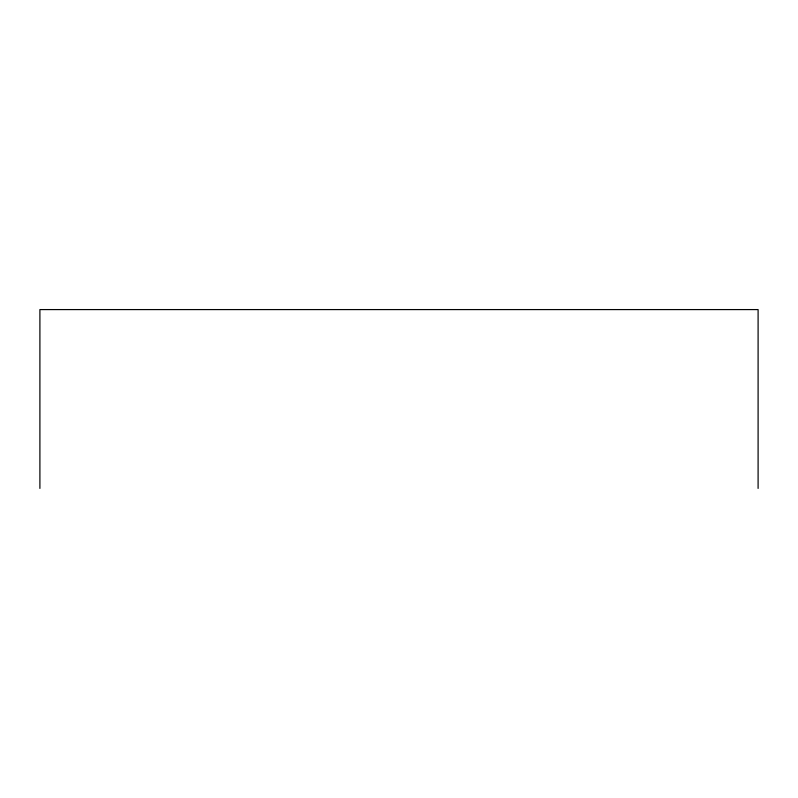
<?xml version="1.0" encoding="UTF-8"?>
<svg xmlns="http://www.w3.org/2000/svg" width="798" height="798" viewBox="0 0 798 798"><rect width="100%" height="100%" fill="white"/><g stroke="black" fill="none" stroke-linecap="round" stroke-linejoin="round"><path stroke-width="1.2" d="M758.1 488.416L758.1 309.584L39.9 309.584L39.9 488.416"/></g></svg>
